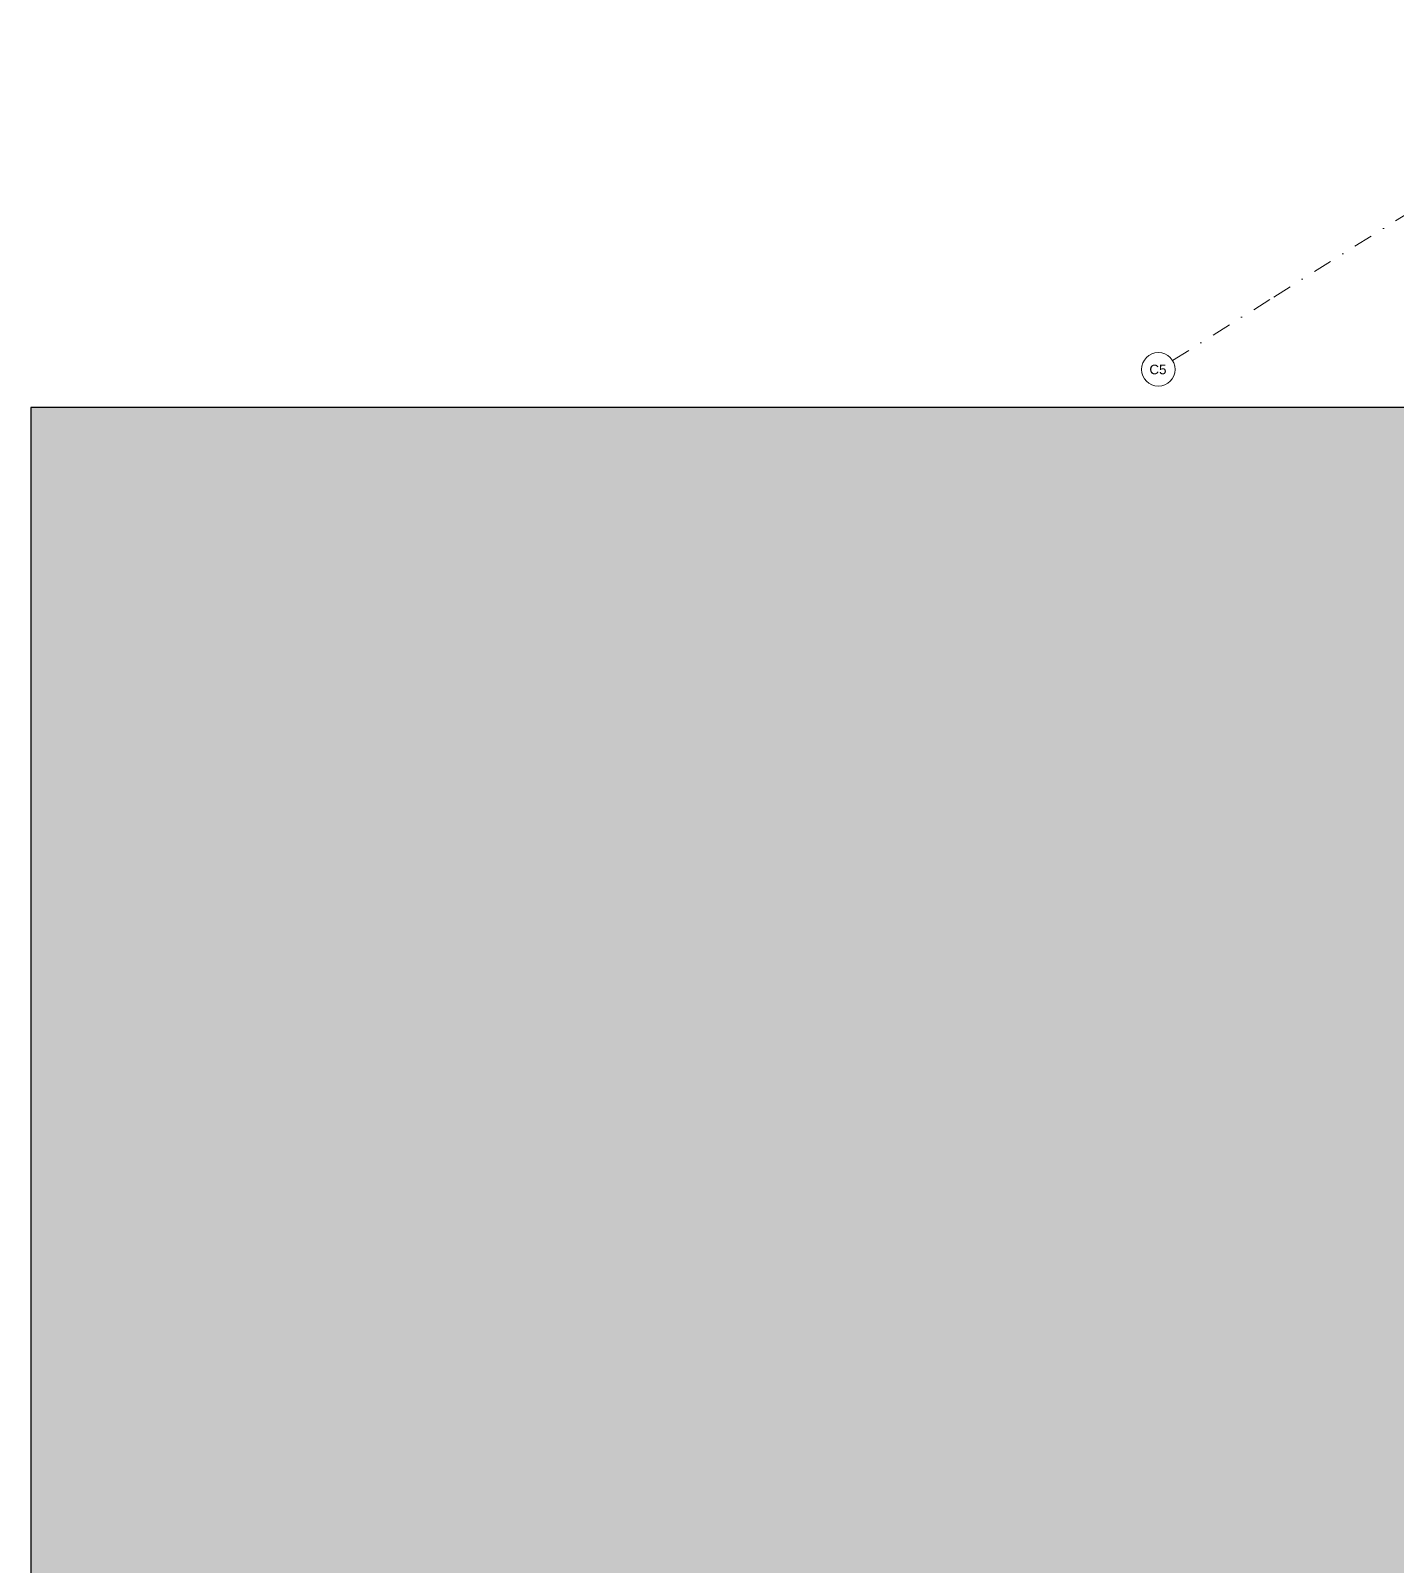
# Model space of a CAD drawing. Header units: millimetres. Extents: x -257414 to 61410, y -2356 to 77022.
# Drawn here: x -257414 to -243140, y 27200 to 43236 of the extents above; entities that cross this region are included whole.
import ezdxf

# ---------------------------------------------------------------- set-up
doc = ezdxf.new("R2010")
doc.units = ezdxf.units.MM
doc.linetypes.add('HA_DashDot_10mm-S3mm', pattern=[500, 200, -150, 0, -150])
doc.layers.add('-UNDERLAY_S-GRID-____-IDEN', color=9, linetype='Continuous', lineweight=9)
doc.layers.add('-UNDERLAY_S-GRID-____-OTLN', color=9, linetype='Continuous', lineweight=5)
doc.styles.add('Arial_1', font='arial.ttf', dxfattribs={"height": 100})

# ---------------------------------------------------------------- blocks, each defined once
blk = doc.blocks.new('Grid - Radius 3_5mm-353793-1PP')
at = {"layer": '-UNDERLAY_S-GRID-____-IDEN'}
blk.add_circle((0, 0), 3.5, dxfattribs=at)
blk = doc.blocks.new('A$C4e1402a9')
at = {"layer": '-UNDERLAY_S-GRID-____-OTLN', "linetype": 'HA_DashDot_10mm-S3mm', "lineweight": 9}
for p, q in [((4708, 42462), (24675, 54968)), ((3649, 41799), (4708, 42462))]:
    blk.add_line(p, q, dxfattribs=at)
at = {"layer": '-UNDERLAY_S-GRID-____-IDEN', "xscale": 49.99999999999997, "yscale": 49.99999999999997, "zscale": 49.99999999999997, "rotation": 302.0612494774553}
blk.add_blockref('Grid - Radius 3_5mm-353793-1PP', (3500, 41706), dxfattribs=at)
at = {"layer": '-UNDERLAY_S-GRID-____-IDEN', "lineweight": 5, "insert": (3407, 41755), "char_height": 100, "width": 220.46, "attachment_point": 1, "style": 'Arial_1'}
blk.add_mtext('C5', dxfattribs=at)

msp = doc.modelspace()

# ---------------------------------------------------------------- hatches: boundary and pattern name
h = msp.add_hatch(color=41)
h.dxf.hatch_style = 1
h.paths.add_polyline_path([(-257414, 39300), (-257414, -2356), (-178276, -2356), (-178276, 39300)])

# ---------------------------------------------------------------- next in the draw order: block references
at = {"color": 252}
msp.add_blockref('A$C4e1402a9', (-249128, -2009), dxfattribs=at)

# ---------------------------------------------------------------- next in the draw order: linework, layer by layer
at = {"color": 41}
msp.add_lwpolyline([(-257414, 39300), (-257414, -2356), (-178276, -2356), (-178276, 39300)], close=True, dxfattribs=at)

doc.saveas('drawing.dxf')
